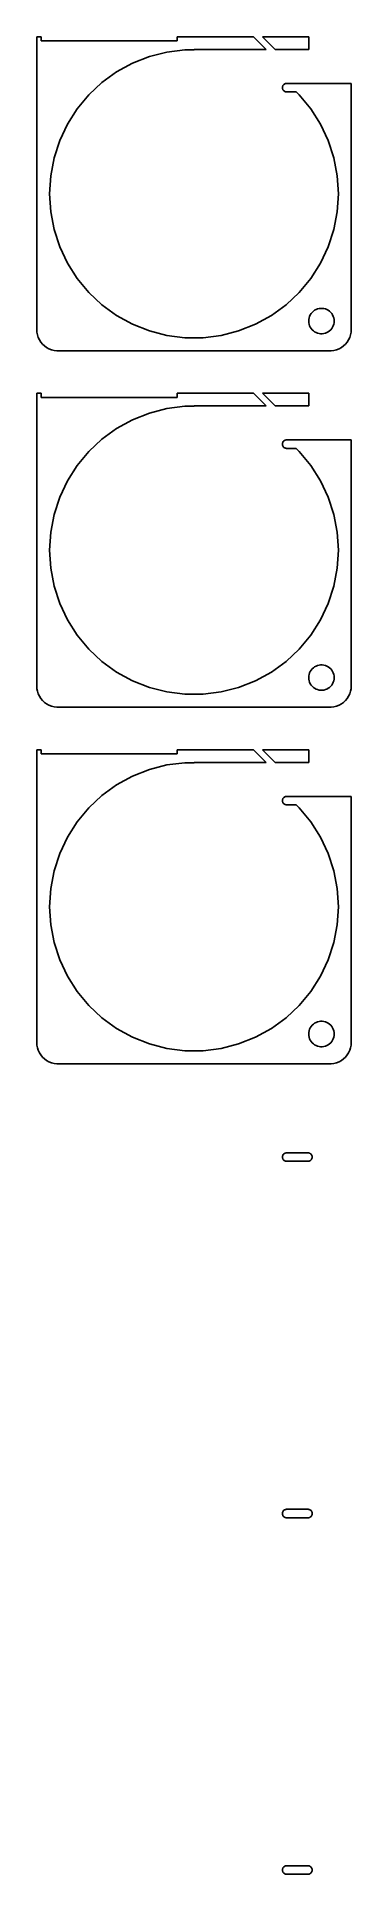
# Model space of a CAD drawing. Header units: metres. Extents: x -37 to 37, y 24 to 457.
import ezdxf

# ---------------------------------------------------------------- set-up
doc = ezdxf.new("R2010")
doc.units = ezdxf.units.M

msp = doc.modelspace()

# ---------------------------------------------------------------- linework, layer by layer
for p, q in [((-36, 457), (-37, 457)), ((-37, 457), (-37, 388)), ((-36, 456), (-36, 457)), ((-4, 456), (-36, 456)), ((14.0099, 456.99), (-4, 456.99)), ((-4, 456.99), (-4, 456)), ((17, 454), (14.0099, 456.99)), ((27, 456.99), (16.1312, 456.99)), ((16.1312, 456.99), (19.1213, 454)), ((27, 454), (27, 456.99)), ((-18.2181, 448.707), (-14.4765, 450.764)), ((-14.4765, 450.764), (-10.5066, 452.336)), ((-10.5066, 452.336), (-6.371, 453.398)), ((-6.371, 453.398), (-2.1349, 453.933)), ((-2.1349, 453.933), (0, 453.933)), ((0, 453.933), (0, 454)), ((0, 454), (17, 454)), ((19.1213, 454), (27, 454)), ((-24.7849, 443.275), (-21.6724, 446.197)), ((-21.6724, 446.197), (-18.2181, 448.707)), ((21.7482, 445.998), (21.6236, 445.982)), ((22.561, 445.998), (21.7482, 445.998)), ((37, 446), (22.561, 446)), ((22.561, 446), (22.561, 445.998)), ((37, 388), (37, 446)), ((-27.5066, 439.985), (-24.7849, 443.275)), ((20.8189, 445.125), (20.811, 445)), ((20.811, 445), (20.8189, 444.875)), ((20.8424, 445.249), (20.8189, 445.125)), ((20.8189, 444.875), (20.8424, 444.751)), ((20.8812, 445.368), (20.8424, 445.249)), ((20.8424, 444.751), (20.8812, 444.632)), ((20.9347, 445.482), (20.8812, 445.368)), ((20.8812, 444.632), (20.9347, 444.518)), ((21.002, 445.588), (20.9347, 445.482)), ((20.9347, 444.518), (21.002, 444.412)), ((21.082, 445.685), (21.002, 445.588)), ((21.002, 444.412), (21.082, 444.315)), ((21.1736, 445.771), (21.082, 445.685)), ((21.082, 444.315), (21.1736, 444.229)), ((21.2752, 445.844), (21.1736, 445.771)), ((21.1736, 444.229), (21.2752, 444.156)), ((21.3852, 445.905), (21.2752, 445.844)), ((21.2752, 444.156), (21.3852, 444.095)), ((21.502, 445.951), (21.3852, 445.905)), ((21.3852, 444.095), (21.502, 444.049)), ((21.6236, 445.982), (21.502, 445.951)), ((21.502, 444.049), (21.6236, 444.018)), ((21.6236, 444.018), (21.7482, 444.002)), ((21.7482, 444.002), (24.0103, 444.002)), ((24.0103, 444.002), (24.7849, 443.275)), ((24.7849, 443.275), (27.5066, 439.985)), ((-29.7944, 436.38), (-27.5066, 439.985)), ((27.5066, 439.985), (29.7944, 436.38)), ((-31.6124, 432.516), (-29.7944, 436.38)), ((29.7944, 436.38), (31.6124, 432.516)), ((-32.9318, 428.455), (-31.6124, 432.516)), ((31.6124, 432.516), (32.9318, 428.455)), ((-33.7319, 424.261), (-32.9318, 428.455)), ((32.9318, 428.455), (33.7319, 424.261)), ((-34, 420), (-33.7319, 424.261)), ((33.7319, 424.261), (34, 420)), ((-33.7319, 415.739), (-34, 420)), ((-32.9318, 411.545), (-33.7319, 415.739)), ((33.7319, 415.739), (32.9318, 411.545)), ((34, 420), (33.7319, 415.739)), ((-31.6124, 407.484), (-32.9318, 411.545)), ((32.9318, 411.545), (31.6124, 407.484)), ((-29.7944, 403.62), (-31.6124, 407.484)), ((31.6124, 407.484), (29.7944, 403.62)), ((-27.5066, 400.015), (-29.7944, 403.62)), ((29.7944, 403.62), (27.5066, 400.015)), ((-24.7849, 396.725), (-27.5066, 400.015)), ((27.5066, 400.015), (24.7849, 396.725)), ((-21.6724, 393.803), (-24.7849, 396.725)), ((24.7849, 396.725), (21.6724, 393.803)), ((-18.2181, 391.293), (-21.6724, 393.803)), ((-14.4765, 389.236), (-18.2181, 391.293)), ((18.2181, 391.293), (14.4765, 389.236)), ((21.6724, 393.803), (18.2181, 391.293)), ((27, 390), (27.0237, 390.376)), ((27.0237, 389.624), (27, 390)), ((27.0237, 390.376), (27.0942, 390.746)), ((27.0942, 390.746), (27.2107, 391.104)), ((27.2107, 391.104), (27.3711, 391.445)), ((27.3711, 391.445), (27.5729, 391.763)), ((27.5729, 391.763), (27.8131, 392.054)), ((27.8131, 392.054), (28.0877, 392.312)), ((28.0877, 392.312), (28.3925, 392.533)), ((28.3925, 392.533), (28.7227, 392.714)), ((28.7227, 392.714), (29.0729, 392.853)), ((29.0729, 392.853), (29.4379, 392.947)), ((29.4379, 392.947), (29.8116, 392.994)), ((29.8116, 392.994), (30.1884, 392.994)), ((30.1884, 392.994), (30.5621, 392.947)), ((30.5621, 392.947), (30.927, 392.853)), ((30.927, 392.853), (31.2773, 392.714)), ((31.2773, 392.714), (31.6075, 392.533)), ((31.6075, 392.533), (31.9123, 392.312)), ((31.9123, 392.312), (32.1869, 392.054)), ((32.1869, 392.054), (32.427, 391.763)), ((32.427, 391.763), (32.6289, 391.445)), ((32.6289, 391.445), (32.7893, 391.104)), ((32.7893, 391.104), (32.9057, 390.746)), ((32.9057, 390.746), (32.9763, 390.376)), ((32.9763, 390.376), (33, 390)), ((33, 390), (32.9763, 389.624)), ((-37, 388), (-36.9606, 387.373)), ((-36.9606, 387.373), (-36.8429, 386.757)), ((-36.8429, 386.757), (-36.6489, 386.159)), ((-36.6489, 386.159), (-36.3815, 385.591)), ((-36.3815, 385.591), (-36.0451, 385.061)), ((-10.5066, 387.664), (-14.4765, 389.236)), ((-6.371, 386.602), (-10.5066, 387.664)), ((-2.1349, 386.067), (-6.371, 386.602)), ((2.1349, 386.067), (-2.1349, 386.067)), ((6.371, 386.602), (2.1349, 386.067)), ((10.5066, 387.664), (6.371, 386.602)), ((14.4765, 389.236), (10.5066, 387.664)), ((27.0942, 389.254), (27.0237, 389.624)), ((27.2107, 388.896), (27.0942, 389.254)), ((27.3711, 388.555), (27.2107, 388.896)), ((27.5729, 388.237), (27.3711, 388.555)), ((27.8131, 387.946), (27.5729, 388.237)), ((28.0877, 387.688), (27.8131, 387.946)), ((28.3925, 387.467), (28.0877, 387.688)), ((28.7227, 387.286), (28.3925, 387.467)), ((29.0729, 387.147), (28.7227, 387.286)), ((29.4379, 387.053), (29.0729, 387.147)), ((29.8116, 387.006), (29.4379, 387.053)), ((30.1884, 387.006), (29.8116, 387.006)), ((30.5621, 387.053), (30.1884, 387.006)), ((30.927, 387.147), (30.5621, 387.053)), ((31.2773, 387.286), (30.927, 387.147)), ((31.6075, 387.467), (31.2773, 387.286)), ((31.9123, 387.688), (31.6075, 387.467)), ((32.1869, 387.946), (31.9123, 387.688)), ((32.427, 388.237), (32.1869, 387.946)), ((32.6289, 388.555), (32.427, 388.237)), ((32.7893, 388.896), (32.6289, 388.555)), ((32.9057, 389.254), (32.7893, 388.896)), ((32.9763, 389.624), (32.9057, 389.254)), ((36.0451, 385.061), (36.3815, 385.591)), ((36.3815, 385.591), (36.6489, 386.159)), ((36.6489, 386.159), (36.8429, 386.757)), ((36.8429, 386.757), (36.9606, 387.373)), ((36.9606, 387.373), (37, 388)), ((-36.0451, 385.061), (-35.6448, 384.577)), ((-35.6448, 384.577), (-35.1871, 384.147)), ((-35.1871, 384.147), (-34.6791, 383.778)), ((-34.6791, 383.778), (-34.1289, 383.476)), ((-34.1289, 383.476), (-33.5451, 383.245)), ((-33.5451, 383.245), (-32.9369, 383.089)), ((-32.9369, 383.089), (-32.3139, 383.01)), ((-32.3139, 383.01), (32.3139, 383.01)), ((32.3139, 383.01), (32.9369, 383.089)), ((32.9369, 383.089), (33.5451, 383.245)), ((33.5451, 383.245), (34.1289, 383.476)), ((34.1289, 383.476), (34.6791, 383.778)), ((34.6791, 383.778), (35.1871, 384.147)), ((35.1871, 384.147), (35.6448, 384.577)), ((35.6448, 384.577), (36.0451, 385.061)), ((-36, 373), (-37, 373)), ((-37, 373), (-37, 304)), ((-36, 372), (-36, 373)), ((14.0099, 372.99), (-4, 372.99)), ((-4, 372.99), (-4, 372)), ((17, 370), (14.0099, 372.99)), ((27, 372.99), (16.1312, 372.99)), ((16.1312, 372.99), (19.1213, 370)), ((27, 370), (27, 372.99)), ((-4, 372), (-36, 372)), ((-14.4765, 366.764), (-10.5066, 368.336)), ((-10.5066, 368.336), (-6.371, 369.398)), ((-6.371, 369.398), (-2.1349, 369.933)), ((-2.1349, 369.933), (0, 369.933)), ((0, 369.933), (0, 370)), ((0, 370), (17, 370)), ((19.1213, 370), (27, 370)), ((-21.6724, 362.197), (-18.2181, 364.707)), ((-18.2181, 364.707), (-14.4765, 366.764)), ((-24.7849, 359.275), (-21.6724, 362.197)), ((20.8189, 361.125), (20.811, 361)), ((20.811, 361), (20.8189, 360.875)), ((20.8424, 361.249), (20.8189, 361.125)), ((20.8189, 360.875), (20.8424, 360.751)), ((20.8812, 361.368), (20.8424, 361.249)), ((20.8424, 360.751), (20.8812, 360.632)), ((20.9347, 361.482), (20.8812, 361.368)), ((20.8812, 360.632), (20.9347, 360.518)), ((21.002, 361.588), (20.9347, 361.482)), ((20.9347, 360.518), (21.002, 360.412)), ((21.082, 361.685), (21.002, 361.588)), ((21.002, 360.412), (21.082, 360.315)), ((21.1736, 361.771), (21.082, 361.685)), ((21.082, 360.315), (21.1736, 360.229)), ((21.2752, 361.844), (21.1736, 361.771)), ((21.1736, 360.229), (21.2752, 360.156)), ((21.3852, 361.905), (21.2752, 361.844)), ((21.2752, 360.156), (21.3852, 360.095)), ((21.502, 361.951), (21.3852, 361.905)), ((21.3852, 360.095), (21.502, 360.049)), ((21.6236, 361.982), (21.502, 361.951)), ((21.502, 360.049), (21.6236, 360.018)), ((21.7482, 361.998), (21.6236, 361.982)), ((21.6236, 360.018), (21.7482, 360.002)), ((22.561, 361.998), (21.7482, 361.998)), ((21.7482, 360.002), (24.0103, 360.002)), ((37, 362), (22.561, 362)), ((22.561, 362), (22.561, 361.998)), ((24.0103, 360.002), (24.7849, 359.275)), ((37, 304), (37, 362)), ((-29.7944, 352.38), (-27.5066, 355.985)), ((-27.5066, 355.985), (-24.7849, 359.275)), ((24.7849, 359.275), (27.5066, 355.985)), ((27.5066, 355.985), (29.7944, 352.38)), ((-31.6124, 348.516), (-29.7944, 352.38)), ((29.7944, 352.38), (31.6124, 348.516)), ((-32.9318, 344.455), (-31.6124, 348.516)), ((31.6124, 348.516), (32.9318, 344.455)), ((-33.7319, 340.261), (-32.9318, 344.455)), ((32.9318, 344.455), (33.7319, 340.261)), ((-34, 336), (-33.7319, 340.261)), ((33.7319, 340.261), (34, 336)), ((-33.7319, 331.739), (-34, 336)), ((34, 336), (33.7319, 331.739)), ((-32.9318, 327.545), (-33.7319, 331.739)), ((33.7319, 331.739), (32.9318, 327.545)), ((-31.6124, 323.484), (-32.9318, 327.545)), ((32.9318, 327.545), (31.6124, 323.484)), ((-29.7944, 319.62), (-31.6124, 323.484)), ((31.6124, 323.484), (29.7944, 319.62)), ((-27.5066, 316.015), (-29.7944, 319.62)), ((29.7944, 319.62), (27.5066, 316.015)), ((-24.7849, 312.725), (-27.5066, 316.015)), ((-21.6724, 309.803), (-24.7849, 312.725)), ((24.7849, 312.725), (21.6724, 309.803)), ((27.5066, 316.015), (24.7849, 312.725)), ((-18.2181, 307.293), (-21.6724, 309.803)), ((21.6724, 309.803), (18.2181, 307.293)), ((27.2107, 307.104), (27.3711, 307.445)), ((27.3711, 307.445), (27.5729, 307.763)), ((27.5729, 307.763), (27.8131, 308.054)), ((27.8131, 308.054), (28.0877, 308.312)), ((28.0877, 308.312), (28.3925, 308.533)), ((28.3925, 308.533), (28.7227, 308.714)), ((28.7227, 308.714), (29.0729, 308.853)), ((29.0729, 308.853), (29.4379, 308.947)), ((29.4379, 308.947), (29.8116, 308.994)), ((29.8116, 308.994), (30.1884, 308.994)), ((30.1884, 308.994), (30.5621, 308.947)), ((30.5621, 308.947), (30.927, 308.853)), ((30.927, 308.853), (31.2773, 308.714)), ((31.2773, 308.714), (31.6075, 308.533)), ((31.6075, 308.533), (31.9123, 308.312)), ((31.9123, 308.312), (32.1869, 308.054)), ((32.1869, 308.054), (32.427, 307.763)), ((32.427, 307.763), (32.6289, 307.445)), ((32.6289, 307.445), (32.7893, 307.104)), ((-37, 304), (-36.9606, 303.373)), ((-36.9606, 303.373), (-36.8429, 302.757)), ((-14.4765, 305.236), (-18.2181, 307.293)), ((-10.5066, 303.664), (-14.4765, 305.236)), ((-6.371, 302.602), (-10.5066, 303.664)), ((10.5066, 303.664), (6.371, 302.602)), ((14.4765, 305.236), (10.5066, 303.664)), ((18.2181, 307.293), (14.4765, 305.236)), ((27, 306), (27.0237, 306.376)), ((27.0237, 305.624), (27, 306)), ((27.0237, 306.376), (27.0942, 306.746)), ((27.0942, 305.254), (27.0237, 305.624)), ((27.0942, 306.746), (27.2107, 307.104)), ((27.2107, 304.896), (27.0942, 305.254)), ((27.3711, 304.555), (27.2107, 304.896)), ((27.5729, 304.237), (27.3711, 304.555)), ((27.8131, 303.946), (27.5729, 304.237)), ((28.0877, 303.688), (27.8131, 303.946)), ((28.3925, 303.467), (28.0877, 303.688)), ((28.7227, 303.286), (28.3925, 303.467)), ((29.0729, 303.147), (28.7227, 303.286)), ((29.4379, 303.053), (29.0729, 303.147)), ((30.927, 303.147), (30.5621, 303.053)), ((31.2773, 303.286), (30.927, 303.147)), ((31.6075, 303.467), (31.2773, 303.286)), ((31.9123, 303.688), (31.6075, 303.467)), ((32.1869, 303.946), (31.9123, 303.688)), ((32.427, 304.237), (32.1869, 303.946)), ((32.6289, 304.555), (32.427, 304.237)), ((32.7893, 304.896), (32.6289, 304.555)), ((32.7893, 307.104), (32.9057, 306.746)), ((32.9057, 305.254), (32.7893, 304.896)), ((32.9057, 306.746), (32.9763, 306.376)), ((32.9763, 305.624), (32.9057, 305.254)), ((32.9763, 306.376), (33, 306)), ((33, 306), (32.9763, 305.624)), ((36.8429, 302.757), (36.9606, 303.373)), ((36.9606, 303.373), (37, 304)), ((-36.8429, 302.757), (-36.6489, 302.159)), ((-36.6489, 302.159), (-36.3815, 301.591)), ((-36.3815, 301.591), (-36.0451, 301.061)), ((-36.0451, 301.061), (-35.6448, 300.577)), ((-35.6448, 300.577), (-35.1871, 300.147)), ((-35.1871, 300.147), (-34.6791, 299.778)), ((-34.6791, 299.778), (-34.1289, 299.476)), ((-34.1289, 299.476), (-33.5451, 299.245)), ((-33.5451, 299.245), (-32.9369, 299.089)), ((-32.9369, 299.089), (-32.3139, 299.01)), ((-32.3139, 299.01), (32.3139, 299.01)), ((-2.1349, 302.067), (-6.371, 302.602)), ((2.1349, 302.067), (-2.1349, 302.067)), ((6.371, 302.602), (2.1349, 302.067)), ((29.8116, 303.006), (29.4379, 303.053)), ((30.1884, 303.006), (29.8116, 303.006)), ((30.5621, 303.053), (30.1884, 303.006)), ((32.3139, 299.01), (32.9369, 299.089)), ((32.9369, 299.089), (33.5451, 299.245)), ((33.5451, 299.245), (34.1289, 299.476)), ((34.1289, 299.476), (34.6791, 299.778)), ((34.6791, 299.778), (35.1871, 300.147)), ((35.1871, 300.147), (35.6448, 300.577)), ((35.6448, 300.577), (36.0451, 301.061)), ((36.0451, 301.061), (36.3815, 301.591)), ((36.3815, 301.591), (36.6489, 302.159)), ((36.6489, 302.159), (36.8429, 302.757)), ((-36, 289), (-37, 289)), ((-37, 289), (-37, 220)), ((-36, 288), (-36, 289)), ((-4, 288), (-36, 288)), ((-6.371, 285.398), (-2.1349, 285.933)), ((14.0099, 288.99), (-4, 288.99)), ((-4, 288.99), (-4, 288)), ((-2.1349, 285.933), (0, 285.933)), ((0, 285.933), (0, 286)), ((0, 286), (17, 286)), ((17, 286), (14.0099, 288.99)), ((27, 288.99), (16.1312, 288.99)), ((16.1312, 288.99), (19.1213, 286)), ((19.1213, 286), (27, 286)), ((27, 286), (27, 288.99)), ((-18.2181, 280.707), (-14.4765, 282.764)), ((-14.4765, 282.764), (-10.5066, 284.336)), ((-10.5066, 284.336), (-6.371, 285.398)), ((-24.7849, 275.275), (-21.6724, 278.197)), ((-21.6724, 278.197), (-18.2181, 280.707)), ((20.8189, 277.125), (20.811, 277)), ((20.8424, 277.249), (20.8189, 277.125)), ((20.8812, 277.368), (20.8424, 277.249)), ((20.9347, 277.482), (20.8812, 277.368)), ((21.002, 277.588), (20.9347, 277.482)), ((21.082, 277.685), (21.002, 277.588)), ((21.1736, 277.771), (21.082, 277.685)), ((21.2752, 277.844), (21.1736, 277.771)), ((21.3852, 277.905), (21.2752, 277.844)), ((21.502, 277.951), (21.3852, 277.905)), ((21.6236, 277.982), (21.502, 277.951)), ((21.7482, 277.998), (21.6236, 277.982)), ((22.561, 277.998), (21.7482, 277.998)), ((37, 278), (22.561, 278)), ((22.561, 278), (22.561, 277.998)), ((37, 220), (37, 278)), ((-27.5066, 271.985), (-24.7849, 275.275)), ((20.811, 277), (20.8189, 276.875)), ((20.8189, 276.875), (20.8424, 276.751)), ((20.8424, 276.751), (20.8812, 276.632)), ((20.8812, 276.632), (20.9347, 276.518)), ((20.9347, 276.518), (21.002, 276.412)), ((21.002, 276.412), (21.082, 276.315)), ((21.082, 276.315), (21.1736, 276.229)), ((21.1736, 276.229), (21.2752, 276.156)), ((21.2752, 276.156), (21.3852, 276.095)), ((21.3852, 276.095), (21.502, 276.049)), ((21.502, 276.049), (21.6236, 276.018)), ((21.6236, 276.018), (21.7482, 276.002)), ((21.7482, 276.002), (24.0103, 276.002)), ((24.0103, 276.002), (24.7849, 275.275)), ((24.7849, 275.275), (27.5066, 271.985)), ((-29.7944, 268.38), (-27.5066, 271.985)), ((27.5066, 271.985), (29.7944, 268.38)), ((-32.9318, 260.455), (-31.6124, 264.516)), ((-31.6124, 264.516), (-29.7944, 268.38)), ((29.7944, 268.38), (31.6124, 264.516)), ((31.6124, 264.516), (32.9318, 260.455)), ((-33.7319, 256.261), (-32.9318, 260.455)), ((32.9318, 260.455), (33.7319, 256.261)), ((-34, 252), (-33.7319, 256.261)), ((33.7319, 256.261), (34, 252)), ((-33.7319, 247.739), (-34, 252)), ((34, 252), (33.7319, 247.739)), ((-32.9318, 243.545), (-33.7319, 247.739)), ((33.7319, 247.739), (32.9318, 243.545)), ((-31.6124, 239.484), (-32.9318, 243.545)), ((32.9318, 243.545), (31.6124, 239.484)), ((-29.7944, 235.62), (-31.6124, 239.484)), ((31.6124, 239.484), (29.7944, 235.62)), ((-27.5066, 232.015), (-29.7944, 235.62)), ((29.7944, 235.62), (27.5066, 232.015)), ((-24.7849, 228.725), (-27.5066, 232.015)), ((27.5066, 232.015), (24.7849, 228.725)), ((-21.6724, 225.803), (-24.7849, 228.725)), ((-18.2181, 223.293), (-21.6724, 225.803)), ((21.6724, 225.803), (18.2181, 223.293)), ((24.7849, 228.725), (21.6724, 225.803)), ((-14.4765, 221.236), (-18.2181, 223.293)), ((-10.5066, 219.664), (-14.4765, 221.236)), ((14.4765, 221.236), (10.5066, 219.664)), ((18.2181, 223.293), (14.4765, 221.236)), ((27, 222), (27.0237, 222.376)), ((27.0237, 221.624), (27, 222)), ((27.0237, 222.376), (27.0942, 222.746)), ((27.0942, 221.254), (27.0237, 221.624)), ((27.0942, 222.746), (27.2107, 223.104)), ((27.2107, 220.896), (27.0942, 221.254)), ((27.2107, 223.104), (27.3711, 223.445)), ((27.3711, 220.555), (27.2107, 220.896)), ((27.3711, 223.445), (27.5729, 223.763)), ((27.5729, 223.763), (27.8131, 224.054)), ((27.8131, 224.054), (28.0877, 224.312)), ((28.0877, 224.312), (28.3925, 224.533)), ((28.3925, 224.533), (28.7227, 224.714)), ((28.7227, 224.714), (29.0729, 224.853)), ((29.0729, 224.853), (29.4379, 224.947)), ((29.4379, 224.947), (29.8116, 224.994)), ((29.8116, 224.994), (30.1884, 224.994)), ((30.1884, 224.994), (30.5621, 224.947)), ((30.5621, 224.947), (30.927, 224.853)), ((30.927, 224.853), (31.2773, 224.714)), ((31.2773, 224.714), (31.6075, 224.533)), ((31.6075, 224.533), (31.9123, 224.312)), ((31.9123, 224.312), (32.1869, 224.054)), ((32.1869, 224.054), (32.427, 223.763)), ((32.427, 223.763), (32.6289, 223.445)), ((32.6289, 223.445), (32.7893, 223.104)), ((32.7893, 220.896), (32.6289, 220.555)), ((32.7893, 223.104), (32.9057, 222.746)), ((32.9057, 221.254), (32.7893, 220.896)), ((32.9057, 222.746), (32.9763, 222.376)), ((32.9763, 221.624), (32.9057, 221.254)), ((32.9763, 222.376), (33, 222)), ((33, 222), (32.9763, 221.624)), ((-37, 220), (-36.9606, 219.373)), ((-36.9606, 219.373), (-36.8429, 218.757)), ((-36.8429, 218.757), (-36.6489, 218.159)), ((-36.6489, 218.159), (-36.3815, 217.591)), ((-36.3815, 217.591), (-36.0451, 217.061)), ((-36.0451, 217.061), (-35.6448, 216.577)), ((-35.6448, 216.577), (-35.1871, 216.147)), ((-6.371, 218.602), (-10.5066, 219.664)), ((-2.1349, 218.067), (-6.371, 218.602)), ((2.1349, 218.067), (-2.1349, 218.067)), ((6.371, 218.602), (2.1349, 218.067)), ((10.5066, 219.664), (6.371, 218.602)), ((27.5729, 220.237), (27.3711, 220.555)), ((27.8131, 219.946), (27.5729, 220.237)), ((28.0877, 219.688), (27.8131, 219.946)), ((28.3925, 219.467), (28.0877, 219.688)), ((28.7227, 219.286), (28.3925, 219.467)), ((29.0729, 219.147), (28.7227, 219.286)), ((29.4379, 219.053), (29.0729, 219.147)), ((29.8116, 219.006), (29.4379, 219.053)), ((30.1884, 219.006), (29.8116, 219.006)), ((30.5621, 219.053), (30.1884, 219.006)), ((30.927, 219.147), (30.5621, 219.053)), ((31.2773, 219.286), (30.927, 219.147)), ((31.6075, 219.467), (31.2773, 219.286)), ((31.9123, 219.688), (31.6075, 219.467)), ((32.1869, 219.946), (31.9123, 219.688)), ((32.427, 220.237), (32.1869, 219.946)), ((32.6289, 220.555), (32.427, 220.237)), ((35.1871, 216.147), (35.6448, 216.577)), ((35.6448, 216.577), (36.0451, 217.061)), ((36.0451, 217.061), (36.3815, 217.591)), ((36.3815, 217.591), (36.6489, 218.159)), ((36.6489, 218.159), (36.8429, 218.757)), ((36.8429, 218.757), (36.9606, 219.373)), ((36.9606, 219.373), (37, 220)), ((-35.1871, 216.147), (-34.6791, 215.778)), ((-34.6791, 215.778), (-34.1289, 215.476)), ((-34.1289, 215.476), (-33.5451, 215.245)), ((-33.5451, 215.245), (-32.9369, 215.089)), ((-32.9369, 215.089), (-32.3139, 215.01)), ((-32.3139, 215.01), (32.3139, 215.01)), ((32.3139, 215.01), (32.9369, 215.089)), ((32.9369, 215.089), (33.5451, 215.245)), ((33.5451, 215.245), (34.1289, 215.476)), ((34.1289, 215.476), (34.6791, 215.778)), ((34.6791, 215.778), (35.1871, 216.147)), ((20.8189, 193.125), (20.811, 193)), ((20.811, 193), (20.8189, 192.875)), ((20.8424, 193.249), (20.8189, 193.125)), ((20.8189, 192.875), (20.8424, 192.751)), ((20.8812, 193.368), (20.8424, 193.249)), ((20.8424, 192.751), (20.8812, 192.632)), ((20.9347, 193.482), (20.8812, 193.368)), ((20.8812, 192.632), (20.9347, 192.518)), ((21.002, 193.588), (20.9347, 193.482)), ((20.9347, 192.518), (21.002, 192.412)), ((21.082, 193.685), (21.002, 193.588)), ((21.002, 192.412), (21.082, 192.315)), ((21.1736, 193.771), (21.082, 193.685)), ((21.082, 192.315), (21.1736, 192.229)), ((21.2752, 193.844), (21.1736, 193.771)), ((21.1736, 192.229), (21.2752, 192.156)), ((21.3852, 193.905), (21.2752, 193.844)), ((21.2752, 192.156), (21.3852, 192.095)), ((21.502, 193.951), (21.3852, 193.905)), ((21.3852, 192.095), (21.502, 192.049)), ((21.6236, 193.982), (21.502, 193.951)), ((21.502, 192.049), (21.6236, 192.018)), ((21.7482, 193.998), (21.6236, 193.982)), ((21.6236, 192.018), (21.7482, 192.002)), ((26.8738, 193.998), (21.7482, 193.998)), ((21.7482, 192.002), (26.8738, 192.002)), ((26.9984, 193.982), (26.8738, 193.998)), ((26.8738, 192.002), (26.9984, 192.018)), ((27.12, 193.951), (26.9984, 193.982)), ((26.9984, 192.018), (27.12, 192.049)), ((27.2368, 193.905), (27.12, 193.951)), ((27.12, 192.049), (27.2368, 192.095)), ((27.3468, 193.844), (27.2368, 193.905)), ((27.2368, 192.095), (27.3468, 192.156)), ((27.4484, 193.771), (27.3468, 193.844)), ((27.3468, 192.156), (27.4484, 192.229)), ((27.54, 193.685), (27.4484, 193.771)), ((27.4484, 192.229), (27.54, 192.315)), ((27.62, 193.588), (27.54, 193.685)), ((27.54, 192.315), (27.62, 192.412)), ((27.6873, 193.482), (27.62, 193.588)), ((27.62, 192.412), (27.6873, 192.518)), ((27.7408, 193.368), (27.6873, 193.482)), ((27.6873, 192.518), (27.7408, 192.632)), ((27.7796, 193.249), (27.7408, 193.368)), ((27.7408, 192.632), (27.7796, 192.751)), ((27.8031, 193.125), (27.7796, 193.249)), ((27.7796, 192.751), (27.8031, 192.875)), ((27.811, 193), (27.8031, 193.125)), ((27.8031, 192.875), (27.811, 193)), ((20.8189, 109.125), (20.811, 109)), ((20.811, 109), (20.8189, 108.875)), ((20.8424, 109.249), (20.8189, 109.125)), ((20.8189, 108.875), (20.8424, 108.751)), ((20.8812, 109.368), (20.8424, 109.249)), ((20.8424, 108.751), (20.8812, 108.632)), ((20.9347, 109.482), (20.8812, 109.368)), ((20.8812, 108.632), (20.9347, 108.518)), ((21.002, 109.588), (20.9347, 109.482)), ((20.9347, 108.518), (21.002, 108.412)), ((21.082, 109.685), (21.002, 109.588)), ((21.002, 108.412), (21.082, 108.315)), ((21.1736, 109.771), (21.082, 109.685)), ((21.082, 108.315), (21.1736, 108.229)), ((21.2752, 109.844), (21.1736, 109.771)), ((21.3852, 109.905), (21.2752, 109.844)), ((21.502, 109.951), (21.3852, 109.905)), ((21.6236, 109.982), (21.502, 109.951)), ((21.7482, 109.998), (21.6236, 109.982)), ((26.8738, 109.998), (21.7482, 109.998)), ((26.9984, 109.982), (26.8738, 109.998)), ((27.12, 109.951), (26.9984, 109.982)), ((27.2368, 109.905), (27.12, 109.951)), ((27.3468, 109.844), (27.2368, 109.905)), ((27.4484, 109.771), (27.3468, 109.844)), ((27.54, 109.685), (27.4484, 109.771)), ((27.4484, 108.229), (27.54, 108.315)), ((27.62, 109.588), (27.54, 109.685)), ((27.54, 108.315), (27.62, 108.412)), ((27.6873, 109.482), (27.62, 109.588)), ((27.62, 108.412), (27.6873, 108.518)), ((27.7408, 109.368), (27.6873, 109.482)), ((27.6873, 108.518), (27.7408, 108.632)), ((27.7796, 109.249), (27.7408, 109.368)), ((27.7408, 108.632), (27.7796, 108.751)), ((27.8031, 109.125), (27.7796, 109.249)), ((27.7796, 108.751), (27.8031, 108.875)), ((27.811, 109), (27.8031, 109.125)), ((27.8031, 108.875), (27.811, 109)), ((21.1736, 108.229), (21.2752, 108.156)), ((21.2752, 108.156), (21.3852, 108.095)), ((21.3852, 108.095), (21.502, 108.049)), ((21.502, 108.049), (21.6236, 108.018)), ((21.6236, 108.018), (21.7482, 108.002)), ((21.7482, 108.002), (26.8738, 108.002)), ((26.8738, 108.002), (26.9984, 108.018)), ((26.9984, 108.018), (27.12, 108.049)), ((27.12, 108.049), (27.2368, 108.095)), ((27.2368, 108.095), (27.3468, 108.156)), ((27.3468, 108.156), (27.4484, 108.229)), ((21.6236, 25.9823), (21.502, 25.951)), ((21.7482, 25.998), (21.6236, 25.9823)), ((26.8738, 25.998), (21.7482, 25.998)), ((26.9984, 25.9823), (26.8738, 25.998)), ((27.12, 25.951), (26.9984, 25.9823)), ((20.8189, 25.1253), (20.811, 25)), ((20.811, 25), (20.8189, 24.8747)), ((20.8424, 25.2487), (20.8189, 25.1253)), ((20.8189, 24.8747), (20.8424, 24.7513)), ((20.8812, 25.3681), (20.8424, 25.2487)), ((20.8424, 24.7513), (20.8812, 24.6319)), ((20.9347, 25.4818), (20.8812, 25.3681)), ((20.8812, 24.6319), (20.9347, 24.5182)), ((21.002, 25.5878), (20.9347, 25.4818)), ((20.9347, 24.5182), (21.002, 24.4122)), ((21.082, 25.6845), (21.002, 25.5878)), ((21.002, 24.4122), (21.082, 24.3154)), ((21.1736, 25.7705), (21.082, 25.6845)), ((21.082, 24.3154), (21.1736, 24.2295)), ((21.2752, 25.8443), (21.1736, 25.7705)), ((21.1736, 24.2295), (21.2752, 24.1557)), ((21.3852, 25.9048), (21.2752, 25.8443)), ((21.2752, 24.1557), (21.3852, 24.0952)), ((21.502, 25.951), (21.3852, 25.9048)), ((21.3852, 24.0952), (21.502, 24.0489)), ((21.502, 24.0489), (21.6236, 24.0177)), ((21.6236, 24.0177), (21.7482, 24.002)), ((21.7482, 24.002), (26.8738, 24.002)), ((26.8738, 24.002), (26.9984, 24.0177)), ((26.9984, 24.0177), (27.12, 24.0489)), ((27.2368, 25.9048), (27.12, 25.951)), ((27.12, 24.0489), (27.2368, 24.0952)), ((27.3468, 25.8443), (27.2368, 25.9048)), ((27.2368, 24.0952), (27.3468, 24.1557)), ((27.4484, 25.7705), (27.3468, 25.8443)), ((27.3468, 24.1557), (27.4484, 24.2295)), ((27.54, 25.6845), (27.4484, 25.7705)), ((27.4484, 24.2295), (27.54, 24.3154)), ((27.62, 25.5878), (27.54, 25.6845)), ((27.54, 24.3154), (27.62, 24.4122)), ((27.6873, 25.4818), (27.62, 25.5878)), ((27.62, 24.4122), (27.6873, 24.5182)), ((27.7408, 25.3681), (27.6873, 25.4818)), ((27.6873, 24.5182), (27.7408, 24.6319)), ((27.7796, 25.2487), (27.7408, 25.3681)), ((27.7408, 24.6319), (27.7796, 24.7513)), ((27.8031, 25.1253), (27.7796, 25.2487)), ((27.7796, 24.7513), (27.8031, 24.8747)), ((27.811, 25), (27.8031, 25.1253)), ((27.8031, 24.8747), (27.811, 25))]:
    msp.add_line(p, q)

doc.saveas('drawing.dxf')
